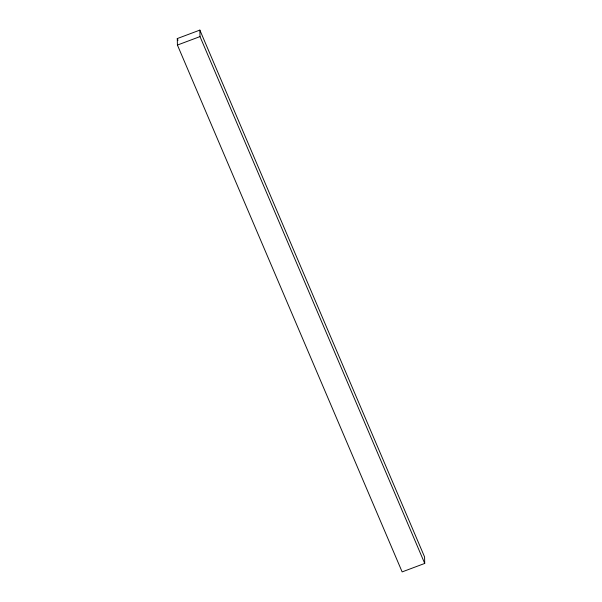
<?xml version="1.0" encoding="UTF-8"?>
<svg xmlns="http://www.w3.org/2000/svg" width="602" height="602" viewBox="0 0 602 602"><rect width="100%" height="100%" fill="white"/><g stroke="black" fill="none" stroke-linecap="round" stroke-linejoin="round"><path stroke-width="0.9" d="M177.274 38.566L199.856 30.1L424.576 556.94L424.726 563.434L402.144 571.9L177.424 45.06L177.274 38.566L178.011 40.296M177.424 45.06L200.007 36.594L199.856 30.1M200.007 36.594L424.726 563.434"/></g></svg>
